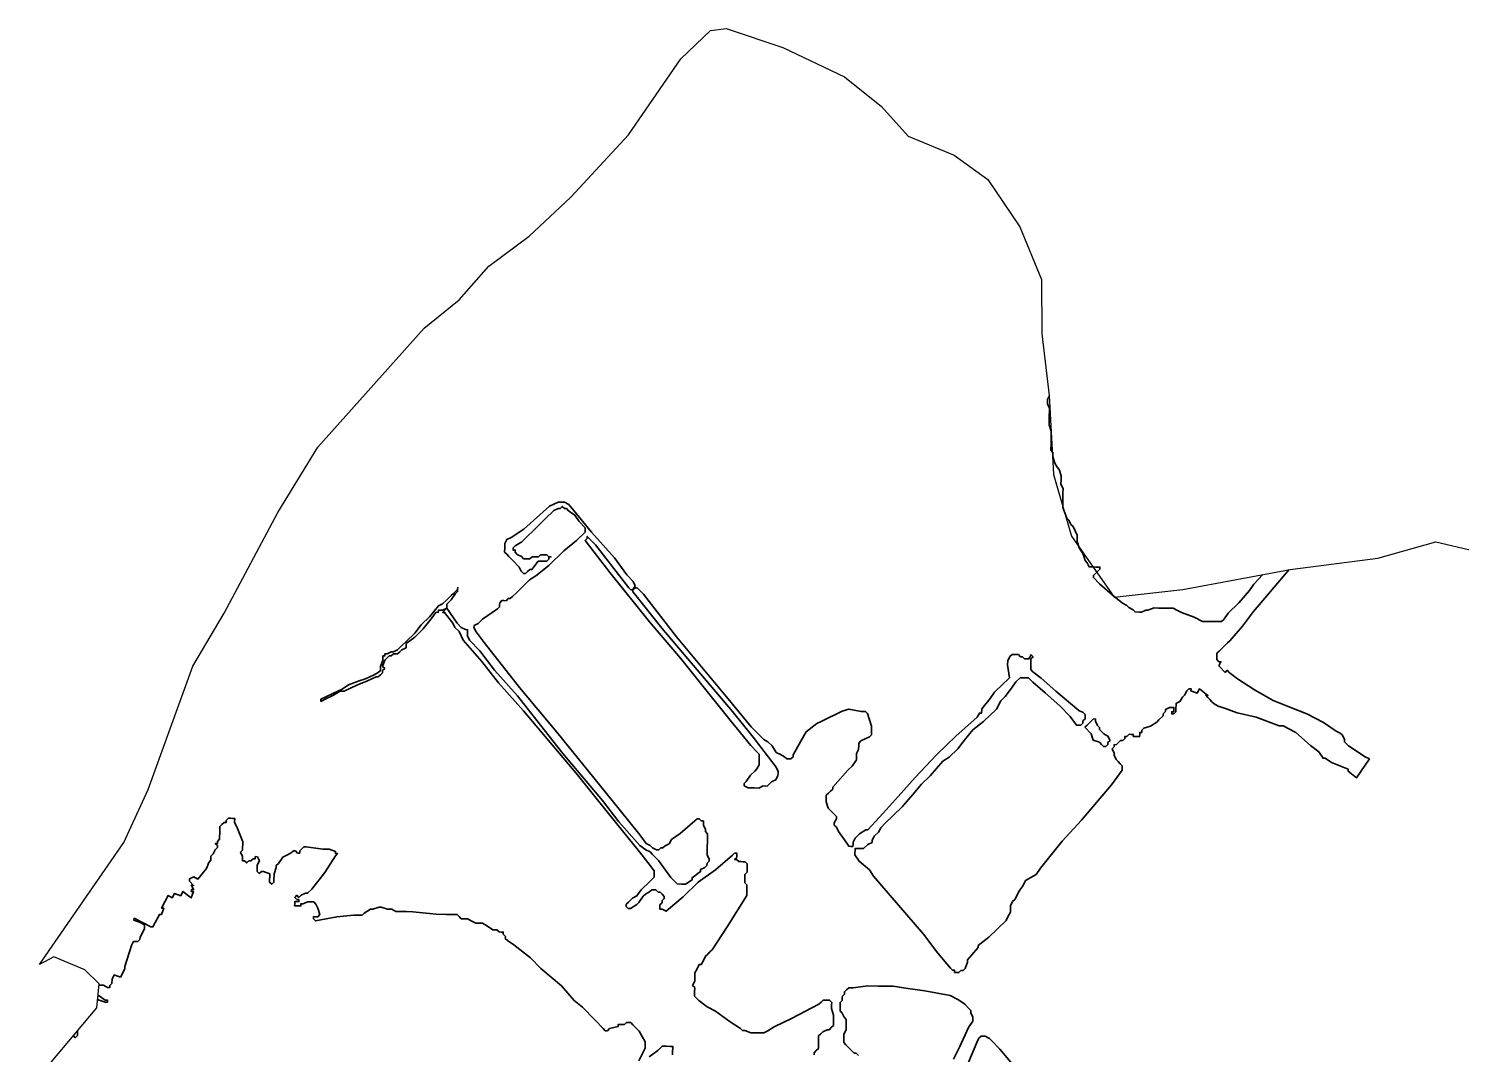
# Model space of a CAD drawing. Header units: metres. Extents: x 268683 to 273863, y 2111090 to 2119954.
# Drawn here: x 268894 to 271596, y 2118019 to 2119954 of the extents above; entities that cross this region are included whole.
import ezdxf

# ---------------------------------------------------------------- set-up
doc = ezdxf.new("R2010")
doc.units = ezdxf.units.M
doc.layers.add('HIGH TIDE LINE', color=7, linetype='Continuous', true_color=0xff00c5)
doc.layers.add('village', color=3, linetype='Continuous')

msp = doc.modelspace()

# ---------------------------------------------------------------- linework, layer by layer
at = {"color": 3}
msp.add_lwpolyline([(270180.1, 2119950.1), (270209.9, 2119953.7)], dxfattribs=at)
at = {"layer": 'HIGH TIDE LINE', "lineweight": 35}
for points in [[(271221.6, 2118923.8), (271204.8, 2118905.8), (271196.6, 2118894), (271176.4, 2118870.4), (271156.2, 2118850.8), (271148, 2118838.9), (271144, 2118835), (271140, 2118835.1), (271136, 2118835.1), (271124.1, 2118835.3), (271120.1, 2118835.4), (271112.1, 2118835.5), (271108.2, 2118835.5), (271092.4, 2118843.7), (271068.6, 2118852), (271060.7, 2118856.1), (271052.8, 2118860.2), (271048.8, 2118860.3), (271040.8, 2118860.4), (271028.9, 2118860.6), (271024.9, 2118860.6), (271016.9, 2118860.8), (271004.9, 2118857), (271001, 2118857), (270992.9, 2118853.1), (270989, 2118853.2), (270981, 2118853.3), (270977.1, 2118857.4), (270969.2, 2118861.5), (270965.2, 2118865.5), (270957.3, 2118869.6), (270937.7, 2118885.8), (270914.1, 2118906.1), (270902.3, 2118918.2), (270902.4, 2118922.2), (270906.4, 2118926.1), (270910.4, 2118930), (270914.5, 2118933.9), (270914.5, 2118937.9), (270910.6, 2118938), (270906.6, 2118938), (270898.6, 2118938.2), (270894.6, 2118938.2), (270890.8, 2118946.2), (270886.8, 2118950.3), (270883, 2118962.3), (270875.3, 2118974.3), (270871.4, 2118986.3), (270871.5, 2118990.3), (270871.6, 2118998.3), (270867.8, 2119006.3), (270863.9, 2119014.3), (270860, 2119018.4), (270856.1, 2119026.4), (270852.2, 2119030.4), (270844.5, 2119050.5), (270844.6, 2119054.4), (270844.7, 2119066.4), (270844.9, 2119078.3), (270845, 2119086.3), (270841.2, 2119094.3), (270841.3, 2119102.3), (270841.4, 2119110.2), (270837.6, 2119122.2), (270833.7, 2119126.3), (270829.8, 2119134.3), (270826, 2119146.3), (270826.1, 2119154.3), (270822.2, 2119158.3), (270822.4, 2119170.3), (270822.5, 2119182.2), (270822.7, 2119194.2), (270818.9, 2119206.2), (270819.1, 2119218.1), (270819.4, 2119238), (270815.5, 2119246), (270815.6, 2119254), (270819.7, 2119261.9)], [(270375.5, 2118017.9), (270375.5, 2118021.8), (270379.6, 2118025.8), (270383.6, 2118029.7), (270383.7, 2118033.7), (270383.7, 2118037.7), (270383.8, 2118045.6), (270384, 2118053.6), (270388, 2118057.5), (270392, 2118061.4), (270400.1, 2118065.3), (270404, 2118065.2), (270408.1, 2118069.2), (270412.1, 2118073.1), (270412.2, 2118081.1), (270412.3, 2118085), (270412.4, 2118093), (270408.6, 2118105), (270408.7, 2118113), (270408.8, 2118116.9), (270404.9, 2118121), (270400.9, 2118121), (270396.9, 2118121.1), (270392.9, 2118121.2), (270388.9, 2118117.2), (270384.8, 2118113.3), (270332.7, 2118086.2), (270300.6, 2118070.7), (270288.5, 2118062.9), (270280.5, 2118059.1), (270276.5, 2118059.1), (270268.6, 2118059.3), (270260.6, 2118059.4), (270256.6, 2118059.4), (270244.7, 2118063.6), (270240.8, 2118063.6), (270236.8, 2118067.7), (270217.1, 2118079.9), (270189.5, 2118100.2), (270173.7, 2118108.4), (270158, 2118120.6), (270154, 2118124.7), (270150.1, 2118128.7), (270150.2, 2118136.7), (270150.4, 2118144.6), (270146.4, 2118148.7), (270150.5, 2118156.6), (270150.6, 2118164.5), (270150.8, 2118172.5), (270154.9, 2118180.4), (270159, 2118188.3), (270162.9, 2118188.2), (270167, 2118196.1), (270171.1, 2118204.1), (270175.2, 2118208), (270179.2, 2118211.9), (270183.3, 2118215.8), (270211.8, 2118259.2), (270248.5, 2118318.4), (270248.6, 2118326.4), (270248.6, 2118330.4), (270248.8, 2118338.3), (270244.8, 2118342.4), (270244.9, 2118346.3), (270244.9, 2118350.3), (270245, 2118354.3), (270245.1, 2118358.3), (270249.1, 2118362.2), (270249.2, 2118370.2), (270249.3, 2118374.2), (270249.3, 2118378.1), (270245.4, 2118382.2), (270241.4, 2118382.2), (270237.5, 2118382.3), (270233.5, 2118382.4), (270229.5, 2118386.4), (270225.6, 2118386.5), (270229.6, 2118390.4), (270229.7, 2118394.4), (270229.7, 2118398.3), (270225.7, 2118398.4), (270221.7, 2118394.5), (270189.4, 2118367.1), (270157.2, 2118343.6), (270129, 2118316.2), (270100.8, 2118292.7), (270096.7, 2118288.8), (270088.8, 2118292.9), (270084.8, 2118292.9), (270084.9, 2118300.9), (270089, 2118304.8), (270089, 2118308.8), (270093.1, 2118312.7), (270093.1, 2118316.7), (270089.2, 2118320.7), (270085.3, 2118324.8), (270081.3, 2118324.8), (270077.4, 2118328.9), (270069.4, 2118329), (270065.4, 2118325.1), (270057.4, 2118321.2), (270053.3, 2118317.3), (270045.2, 2118305.5), (270041.2, 2118301.5), (270029.1, 2118293.7), (270025.1, 2118293.8), (270021.2, 2118297.8), (270021.2, 2118301.8), (270025.3, 2118305.7), (270033.4, 2118313.6), (270041.4, 2118317.5), (270049.5, 2118329.3), (270065.7, 2118345), (270069.7, 2118348.9), (270073.8, 2118352.8), (270073.8, 2118356.8), (270073.9, 2118364.8), (270062.2, 2118380.9), (270046.6, 2118401), (270003.6, 2118453.4), (269964.4, 2118501.8), (269929.3, 2118546.1), (269878.4, 2118606.6), (269827.5, 2118667.1), (269780.5, 2118719.5), (269749.2, 2118759.8), (269714, 2118800.2), (269706.2, 2118816.2), (269698.4, 2118824.3), (269694.5, 2118832.3), (269678.9, 2118852.4), (269674.9, 2118852.5), (269683, 2118860.3), (269702.5, 2118832.2), (269710.3, 2118824.1), (269718.2, 2118820), (269722.2, 2118819.9), (269722.2, 2118816), (269722.1, 2118812), (269722, 2118808), (269725.9, 2118800), (269745.5, 2118779.8), (269772.9, 2118743.5), (269816, 2118695.1), (269866.8, 2118630.7), (269902, 2118586.3), (269952.8, 2118525.8), (269976.3, 2118497.6), (270007.6, 2118457.3), (270046.8, 2118413), (270058.6, 2118404.8), (270066.5, 2118400.7), (270070.4, 2118396.7), (270074.3, 2118392.6), (270082.2, 2118384.6), (270105.6, 2118352.4), (270113.5, 2118344.3), (270117.4, 2118340.2), (270125.3, 2118340.1), (270129.3, 2118340.1), (270133.3, 2118340), (270145.4, 2118347.8), (270145.4, 2118351.8), (270161.5, 2118363.5), (270161.6, 2118367.5), (270169.6, 2118371.3), (270173.6, 2118375.3), (270173.7, 2118379.2), (270177.7, 2118383.2), (270177.8, 2118387.2), (270173.9, 2118395.2), (270174, 2118399.2), (270174.1, 2118407.1), (270174.2, 2118411.1), (270174.3, 2118419.1), (270174.3, 2118423), (270174.5, 2118435), (270170.6, 2118439), (270170.6, 2118443), (270166.8, 2118451), (270166.9, 2118459), (270162.9, 2118459.1), (270159, 2118463.1), (270155, 2118463.2), (270151, 2118459.2), (270122.8, 2118435.7), (270106.7, 2118424), (270102.6, 2118416.1), (270094.5, 2118412.3), (270090.5, 2118408.3), (270086.5, 2118408.4), (270082.5, 2118404.5), (270078.5, 2118404.5), (270070.6, 2118408.6), (270066.7, 2118412.7), (270058.8, 2118416.8), (270047.1, 2118432.9), (270007.9, 2118481.2), (269949.3, 2118553.8), (269890.6, 2118626.3), (269820.2, 2118711), (269753.7, 2118795.6), (269738.1, 2118815.7), (269734.2, 2118823.8), (269734.3, 2118827.7), (269742.3, 2118831.6), (269750.4, 2118839.5), (269778.5, 2118859), (269782.6, 2118862.9), (269782.6, 2118866.9), (269782.7, 2118870.8), (269786.7, 2118874.8), (269790.7, 2118874.7), (269794.7, 2118874.6), (269798.7, 2118878.6), (269802.7, 2118878.5), (269806.7, 2118882.4), (269814.8, 2118890.3), (269826.9, 2118902.1), (269839.1, 2118913.8), (269851.1, 2118921.6), (269875.3, 2118941.2), (269903.6, 2118968.6), (269927.8, 2118988.2), (269943.9, 2119003.9), (269944, 2119007.9), (269944, 2119011.9), (269932.3, 2119024), (269924.5, 2119036), (269912.6, 2119044.2), (269908.7, 2119048.2), (269904.7, 2119048.3), (269900.8, 2119052.3), (269896.8, 2119048.4), (269892.8, 2119048.4), (269884.8, 2119044.6), (269868.6, 2119028.9), (269844.4, 2119005.3), (269836.3, 2118997.5), (269824.2, 2118985.7), (269812.1, 2118977.9), (269808.1, 2118974), (269808, 2118970), (269812, 2118970), (269812, 2118966), (269815.9, 2118962), (269823.8, 2118957.9), (269827.7, 2118953.8), (269831.7, 2118953.8), (269835.7, 2118953.7), (269839.6, 2118953.6), (269843.7, 2118957.6), (269851.6, 2118957.4), (269855.6, 2118957.4), (269859.7, 2118961.3), (269863.6, 2118961.3), (269871.6, 2118961.1), (269875.5, 2118957.1), (269879.5, 2118957), (269875.5, 2118957.1), (269875.5, 2118953.1), (269871.4, 2118949.2), (269863.5, 2118949.3), (269855.5, 2118949.4), (269843.3, 2118933.7), (269839.4, 2118933.7), (269835.3, 2118929.8), (269831.3, 2118925.9), (269827.3, 2118925.9), (269823.4, 2118930), (269819.5, 2118938), (269807.7, 2118950.1), (269799.9, 2118958.2), (269796, 2118962.2), (269792, 2118966.3), (269792.2, 2118974.2), (269792.3, 2118982.2), (269796.4, 2118990.1), (269804.4, 2118994), (269828.5, 2119009.6), (269876.9, 2119052.7), (269893, 2119060.4), (269897, 2119060.3), (269904.9, 2119060.2), (269912.8, 2119056.1), (269936.3, 2119027.9), (269955.9, 2119003.7), (269998.9, 2118955.3), (270022.4, 2118923.1), (270034.1, 2118911), (270038, 2118902.9), (270033.9, 2118895), (270029.9, 2118895.1), (270026, 2118899.1), (269963.5, 2118979.7), (269951.7, 2118991.8), (269947.8, 2118995.9), (269947.7, 2118991.9), (269943.7, 2118988), (269990.6, 2118927.5), (270064.9, 2118834.9), (270123.6, 2118766.3), (270158.8, 2118722), (270217.5, 2118649.4), (270256.6, 2118601.1), (270268.3, 2118588.9), (270272.3, 2118584.9), (270272.2, 2118580.9), (270272.1, 2118573), (270272, 2118565), (270267.9, 2118557.1), (270263.8, 2118553.2), (270255.8, 2118545.3), (270247.6, 2118533.5), (270243.6, 2118529.6), (270243.5, 2118525.6), (270251.4, 2118521.5), (270255.4, 2118521.4), (270259.4, 2118521.4), (270263.4, 2118521.3), (270271.3, 2118521.2), (270279.4, 2118525.1), (270287.3, 2118524.9), (270291.4, 2118528.9), (270295.4, 2118532.8), (270303.4, 2118536.7), (270307.5, 2118544.6), (270307.6, 2118548.5), (270307.6, 2118552.5), (270303.8, 2118560.5), (270260.8, 2118616.9), (270221.7, 2118665.3), (270088.6, 2118822.6), (270037.8, 2118887), (270033.8, 2118891.1), (270033.9, 2118895), (270037.9, 2118899), (270041.9, 2118898.9), (270053.7, 2118886.8), (270116.2, 2118806.2), (270210.1, 2118693.3), (270257.1, 2118636.9), (270280.6, 2118612.7), (270288.5, 2118608.6), (270296.4, 2118600.5), (270304.2, 2118588.4), (270312.1, 2118584.3), (270320, 2118580.2), (270323.9, 2118576.2), (270327.9, 2118576.1), (270331.9, 2118576.1), (270335.9, 2118580), (270336, 2118584), (270356.4, 2118619.5), (270360.5, 2118627.4), (270380.6, 2118643.1), (270388.7, 2118646.9), (270428.8, 2118666.2), (270440.8, 2118670.1), (270464.6, 2118665.7), (270472.5, 2118665.6), (270476.5, 2118661.6), (270480.3, 2118649.6), (270484.1, 2118637.6), (270483.9, 2118625.6), (270483.8, 2118621.6), (270479.8, 2118617.7), (270463.8, 2118610), (270459.7, 2118606.1), (270459.7, 2118602.1), (270459.6, 2118594.1), (270455.5, 2118586.2), (270455.3, 2118578.2), (270455.3, 2118574.3), (270447.1, 2118562.4), (270439.1, 2118554.6), (270410.7, 2118523.1), (270410.7, 2118519.2), (270406.6, 2118515.2), (270402.6, 2118511.3), (270398.6, 2118507.4), (270398.5, 2118503.4), (270398.4, 2118499.4), (270398.4, 2118495.4), (270402.2, 2118483.4), (270406.1, 2118479.4), (270417.9, 2118467.3), (270417.8, 2118463.3), (270413.7, 2118455.4), (270413.7, 2118451.4), (270417.6, 2118447.4), (270421.5, 2118439.3), (270433.2, 2118423.2), (270441, 2118411.2), (270444.9, 2118411.1), (270448.9, 2118411.1), (270449, 2118415), (270449, 2118419), (270453.1, 2118426.9), (270457.2, 2118430.9), (270461.2, 2118434.8), (270473.3, 2118442.6), (270477.2, 2118442.5), (270505.6, 2118474), (270533.9, 2118505.4), (270566.3, 2118540.8), (270606.7, 2118584), (270643.1, 2118619.3), (270683.4, 2118654.6), (270687.5, 2118662.5), (270691.5, 2118662.4), (270691.6, 2118670.4), (270707.8, 2118690), (270716, 2118701.9), (270732.1, 2118717.6), (270740.2, 2118725.4), (270744.2, 2118729.3), (270740.6, 2118753.3), (270740.7, 2118761.3), (270744.8, 2118769.2), (270748.9, 2118773.1), (270752.9, 2118773), (270760.8, 2118772.9), (270764.7, 2118768.9), (270768.7, 2118768.8), (270772.6, 2118764.8), (270776.6, 2118764.7), (270780.6, 2118764.6), (270784.7, 2118772.6), (270788.6, 2118768.5), (270784.6, 2118764.6), (270784.5, 2118760.6), (270784.5, 2118756.6), (270784.4, 2118752.6), (270784.4, 2118748.7), (270784.3, 2118744.7), (270788.2, 2118740.6), (270804, 2118728.5), (270831.5, 2118704.2), (270874.8, 2118667.7), (270882.7, 2118663.6), (270886.6, 2118659.6), (270886.5, 2118651.6), (270882.4, 2118647.7), (270882.4, 2118643.7), (270878.3, 2118639.8), (270874.3, 2118639.8), (270870.4, 2118639.9), (270858.7, 2118656), (270839, 2118676.2), (270811.5, 2118700.5), (270787.9, 2118720.7), (270780.1, 2118728.8), (270772.1, 2118728.9), (270768.1, 2118729), (270764.2, 2118729), (270756.1, 2118721.2), (270747.9, 2118709.4), (270735.8, 2118693.6), (270731.7, 2118689.7), (270727.7, 2118685.8), (270719.5, 2118670), (270695.3, 2118646.4), (270675.1, 2118630.8), (270658.9, 2118611.1), (270646.7, 2118595.4), (270630.6, 2118579.7), (270618.5, 2118571.9), (270594.2, 2118544.4), (270578.1, 2118528.7), (270561.8, 2118509), (270541.6, 2118485.4), (270509.3, 2118454), (270501.2, 2118446.1), (270497.1, 2118438.2), (270489, 2118430.4), (270484.9, 2118422.5), (270484.9, 2118418.5), (270476.8, 2118414.6), (270468.8, 2118406.8), (270464.8, 2118406.9), (270460.8, 2118406.9), (270456.8, 2118407), (270452.8, 2118407), (270452.8, 2118403), (270452.7, 2118399.1), (270452.7, 2118395.1), (270460.4, 2118383), (270480.1, 2118366.8), (270487.9, 2118354.7), (270519.2, 2118318.4), (270581.9, 2118245.8), (270609.2, 2118209.6), (270632.7, 2118181.4), (270636.6, 2118177.3), (270640.6, 2118177.3), (270640.6, 2118173.3), (270648.5, 2118173.2), (270652.6, 2118177.1), (270656.5, 2118177), (270660.6, 2118181), (270664.7, 2118192.9), (270664.8, 2118196.8), (270685, 2118220.4), (270685.1, 2118224.4), (270705.2, 2118240.1), (270737.6, 2118271.4), (270741.7, 2118279.3), (270745.7, 2118287.3), (270745.9, 2118295.2), (270745.9, 2118299.2), (270750, 2118307.1), (270754.1, 2118311), (270762.3, 2118326.8), (270770.4, 2118338.7), (270774.5, 2118346.6), (270794.6, 2118358.2), (270802.7, 2118370.1), (270843.3, 2118421.2), (270879.7, 2118460.5), (270936.4, 2118527.4), (270956.7, 2118555), (270956.8, 2118562.9), (270952.9, 2118567), (270949, 2118571), (270945.1, 2118575.1), (270941.2, 2118583.1), (270941.3, 2118587.1), (270937.4, 2118595.1), (270941.4, 2118599), (270941.5, 2118603), (270945.5, 2118602.9), (270949.5, 2118606.9), (270953.6, 2118610.8), (270957.5, 2118610.7), (270961.6, 2118614.6), (270961.6, 2118618.6), (270965.6, 2118618.6), (270969.7, 2118622.5), (270973.6, 2118622.4), (270977.6, 2118622.4), (270977.6, 2118618.4), (270981.5, 2118618.3), (270985.5, 2118618.3), (270989.5, 2118618.2), (270989.6, 2118622.2), (270989.6, 2118626.2), (270993.6, 2118626.1), (270993.7, 2118630.1), (270997.7, 2118634), (271009.7, 2118637.8), (271021.8, 2118645.6), (271025.8, 2118649.6), (271033.9, 2118657.4), (271033.9, 2118661.4), (271038, 2118665.3), (271038, 2118669.3), (271046.1, 2118673.2), (271050, 2118673.1), (271054, 2118673), (271054, 2118669.1), (271053.9, 2118665.1), (271049.9, 2118665.1), (271049.9, 2118661.1), (271053.8, 2118661.1), (271057.9, 2118665), (271057.9, 2118669), (271058, 2118673), (271058.1, 2118677), (271058.1, 2118680.9), (271066.1, 2118684.8), (271070.2, 2118692.7), (271074.3, 2118696.6), (271078.4, 2118704.5), (271082.4, 2118708.5), (271086.4, 2118708.4), (271086.3, 2118704.4), (271098.2, 2118700.3), (271102.3, 2118708.2), (271118.1, 2118696), (271114.1, 2118696.1), (271118, 2118692), (271121.9, 2118688), (271125.9, 2118683.9), (271129.8, 2118679.9), (271137.7, 2118675.8), (271149.6, 2118671.6), (271173.3, 2118663.3), (271209, 2118654.8), (271252.6, 2118638.3), (271260.6, 2118638.2), (271268.5, 2118634.1), (271284.3, 2118625.9), (271311.8, 2118601.6), (271327.5, 2118589.4), (271335.3, 2118577.3), (271339.3, 2118577.3), (271351.1, 2118569.1), (271382.8, 2118556.7), (271382.8, 2118552.7), (271398.5, 2118540.6), (271422.9, 2118576), (271415, 2118580.1), (271383.5, 2118600.5), (271375.6, 2118608.6), (271375.7, 2118612.6), (271371.8, 2118620.6), (271367.9, 2118624.6), (271360, 2118628.7), (271336.3, 2118645), (271304.7, 2118661.4), (271273, 2118673.8), (271241.4, 2118686.2), (271205.8, 2118706.7), (271174.3, 2118727), (271158.5, 2118739.2), (271154.6, 2118743.3), (271150.6, 2118739.3), (271138.8, 2118751.4), (271142.9, 2118759.4), (271138.9, 2118759.4), (271135, 2118763.5), (271135, 2118767.4), (271135.2, 2118775.4), (271139.2, 2118779.3), (271143.2, 2118783.2), (271147.3, 2118787.2), (271151.3, 2118791.1), (271155.3, 2118795), (271159.4, 2118798.9), (271183.7, 2118826.5), (271204, 2118854), (271271.3, 2118933.1)], [(269027.1, 2118148.4), (269027.5, 2118149.1), (269031.5, 2118149), (269035.5, 2118149), (269043.4, 2118144.9), (269047.4, 2118144.8), (269047.4, 2118148.8), (269051.5, 2118152.7), (269051.6, 2118160.7), (269055.7, 2118168.6), (269067.6, 2118164.4), (269075.8, 2118180.2), (269075.8, 2118184.2), (269088.3, 2118223.9), (269092.4, 2118231.8), (269100.4, 2118231.7), (269104.4, 2118235.6), (269104.5, 2118239.6), (269112.7, 2118255.4), (269112.7, 2118259.4), (269112.8, 2118263.3), (269104.9, 2118267.4), (269093, 2118271.6), (269093.1, 2118275.6), (269124.7, 2118259.2), (269128.7, 2118259.1), (269141, 2118282.8), (269144.9, 2118282.8), (269149.1, 2118294.7), (269145.1, 2118294.7), (269157.4, 2118318.4), (269165.3, 2118314.3), (269169.4, 2118322.2), (269181.3, 2118318.1), (269185.4, 2118326), (269201.1, 2118313.8), (269205.3, 2118325.7), (269201.3, 2118325.8), (269201.4, 2118329.7), (269205.4, 2118329.7), (269201.5, 2118337.7), (269205.5, 2118337.6), (269197.6, 2118345.7), (269197.7, 2118349.7), (269205.7, 2118353.6), (269213.6, 2118349.5), (269229.8, 2118369.2), (269234, 2118381), (269238, 2118385), (269238.1, 2118388.9), (269238.1, 2118392.9), (269242.2, 2118396.8), (269246.3, 2118404.8), (269250.3, 2118408.7), (269250.4, 2118412.7), (269246.4, 2118416.7), (269250.4, 2118416.6), (269250.5, 2118420.6), (269254.5, 2118424.5), (269254.6, 2118428.5), (269254.7, 2118436.5), (269254.8, 2118440.5), (269254.8, 2118444.5), (269254.9, 2118448.4), (269258.9, 2118452.4), (269263, 2118456.3), (269266.9, 2118456.2), (269267, 2118460.2), (269271, 2118464.1), (269275, 2118464.1), (269279, 2118464), (269283, 2118464), (269282.9, 2118456), (269286.7, 2118448), (269298.3, 2118419.9), (269298, 2118404), (269294, 2118400.1), (269297.9, 2118392.1), (269297.7, 2118384.1), (269301.7, 2118384), (269305.6, 2118380), (269309.7, 2118383.9), (269313.7, 2118383.9), (269317.7, 2118387.8), (269321.7, 2118387.7), (269321.7, 2118391.7), (269325.7, 2118391.6), (269329.6, 2118383.6), (269325.5, 2118375.7), (269325.4, 2118367.8), (269325.3, 2118363.8), (269329.2, 2118359.7), (269333.3, 2118363.7), (269337.3, 2118363.6), (269349.1, 2118359.4), (269348.9, 2118343.5), (269352.8, 2118339.5), (269356.9, 2118343.4), (269356.9, 2118347.4), (269357.1, 2118359.3), (269361.3, 2118371.2), (269361.3, 2118375.2), (269365.4, 2118379.1), (269373.5, 2118390.9), (269381.5, 2118394.8), (269389.5, 2118398.7), (269393.6, 2118402.6), (269397.6, 2118402.5), (269401.5, 2118398.5), (269405.5, 2118398.4), (269405.5, 2118402.4), (269413.6, 2118410.3), (269417.6, 2118410.2), (269449.4, 2118405.8), (269461.3, 2118405.6), (269473.2, 2118401.4), (269473.1, 2118397.5), (269477.1, 2118397.4), (269473.1, 2118393.5), (269452.7, 2118361.9), (269428.4, 2118330.4), (269420.3, 2118322.6), (269416.3, 2118322.6), (269408.3, 2118318.8), (269404.2, 2118314.8), (269400.3, 2118318.9), (269396.3, 2118314.9), (269400.2, 2118310.9), (269404.2, 2118310.8), (269404.1, 2118306.9), (269400.1, 2118306.9), (269396.2, 2118307), (269396.1, 2118303), (269396, 2118299), (269408, 2118298.8), (269408, 2118302.8), (269412, 2118302.8), (269420, 2118306.6), (269428, 2118306.5), (269432, 2118306.5), (269435.9, 2118302.4), (269439.8, 2118294.4), (269443.6, 2118282.4), (269439.5, 2118278.5), (269435.6, 2118278.5), (269431.6, 2118278.6), (269431.5, 2118274.6), (269435.4, 2118270.6), (269455.4, 2118274.3), (269475.4, 2118277.9), (269507.3, 2118281.5), (269519.2, 2118281.3), (269523.2, 2118281.2), (269527.2, 2118285.2), (269539.3, 2118292.9), (269543.3, 2118292.9), (269555.3, 2118296.7), (269559.3, 2118296.6), (269571.2, 2118292.5), (269575.1, 2118292.4), (269579.1, 2118292.4), (269587, 2118288.3), (269606.9, 2118288), (269618.9, 2118287.8), (269662.6, 2118283.2), (269682.5, 2118282.9), (269686.5, 2118282.8), (269690.5, 2118282.8), (269694.5, 2118282.7), (269698.4, 2118282.6), (269702.4, 2118282.6), (269706.3, 2118278.6), (269710.3, 2118274.5), (269714.2, 2118274.5), (269718.2, 2118274.4), (269722.2, 2118274.3), (269730.1, 2118270.2), (269738, 2118266.1), (269742, 2118266.1), (269750, 2118266), (269757.9, 2118261.9), (269769.7, 2118253.7), (269777.6, 2118253.6), (269781.6, 2118249.6), (269785.5, 2118249.5), (269789.5, 2118249.5), (269789.5, 2118245.5), (269793.4, 2118241.4), (269793.3, 2118237.5), (269797.3, 2118233.4), (269809.1, 2118225.3), (269840.6, 2118200.9), (269860.2, 2118180.7), (269899.5, 2118148.3), (269923, 2118120.1), (269938.8, 2118107.9), (269962.3, 2118083.6), (269978, 2118067.5), (269981.9, 2118063.4), (269985.9, 2118063.4), (269989.9, 2118067.3), (270005.9, 2118071.1), (270006, 2118075), (270013.9, 2118074.9), (270017.9, 2118074.9), (270022, 2118078.8), (270026, 2118078.7), (270029.9, 2118078.7), (270033.9, 2118074.6), (270045.6, 2118062.5), (270057.3, 2118042.4), (270057.2, 2118034.5), (270057.1, 2118030.5), (270053, 2118022.6), (270044.8, 2118006.8)], [(270638.2, 2118010), (270650.5, 2118033.8), (270666.9, 2118069.4), (270675, 2118081.2), (270675.1, 2118085.2), (270675.2, 2118089.2), (270671.3, 2118097.2), (270671.4, 2118101.2), (270667.4, 2118105.2), (270659.6, 2118113.3), (270647.8, 2118121.4), (270632, 2118129.6), (270584.3, 2118138.3), (270552.5, 2118142.7), (270524.7, 2118147.1), (270496.8, 2118147.5), (270476.9, 2118147.8), (270449, 2118144.2), (270441, 2118144.4), (270437, 2118140.4), (270433, 2118136.5), (270432.9, 2118132.5), (270428.9, 2118128.6), (270428.8, 2118124.6), (270428.7, 2118120.6), (270424.7, 2118116.7), (270424.6, 2118112.7), (270424.6, 2118108.7), (270424.5, 2118100.8), (270428.4, 2118096.7), (270432.3, 2118088.7), (270436.2, 2118084.7), (270436.1, 2118080.7), (270436, 2118072.7), (270435.9, 2118064.8), (270431.8, 2118056.9), (270431.7, 2118052.9), (270431.6, 2118044.9), (270431.6, 2118040.9), (270435.5, 2118036.9), (270451.2, 2118020.7), (270455.2, 2118020.7), (270459.1, 2118016.6)], [(269024.6, 2118122.1), (269027.1, 2118121.2), (269039, 2118117.1), (269043, 2118117), (269043, 2118121), (269039, 2118121), (269027.2, 2118129.2), (269025.3, 2118129.2)], [(268986.4, 2118062.9), (268986.4, 2118062.9), (268986.4, 2118058.1), (268986.3, 2118054.1), (268982.3, 2118050.2), (268978.8, 2118053.8), (268978.8, 2118053.8)], [(270064.8, 2118014.4), (270080.9, 2118026.2), (270089, 2118034), (270097, 2118033.9), (270104.9, 2118033.8), (270108.9, 2118033.7), (270108.9, 2118029.7), (270108.8, 2118025.7), (270108.7, 2118021.8), (270108.7, 2118017.8)], [(270776.9, 2117968.2), (270726, 2118028.7), (270710.3, 2118044.8), (270706.4, 2118048.9), (270698.5, 2118053), (270694.5, 2118053), (270690.6, 2118053.1), (270686.5, 2118049.2), (270682.4, 2118041.3), (270649.4, 2117962.1)]]:
    msp.add_lwpolyline(points, dxfattribs=at)
for points in [[(269703.5, 2118899.9), (269703.4, 2118895.9), (269699.4, 2118892), (269695.3, 2118888), (269691.3, 2118884.1), (269683.2, 2118876.3), (269675.1, 2118868.4), (269667.1, 2118864.6), (269650.9, 2118844.9), (269634.7, 2118829.2), (269622.6, 2118813.4), (269606.4, 2118797.7), (269598.3, 2118789.9), (269594.3, 2118786), (269590.3, 2118782.1), (269582.2, 2118778.2), (269578.3, 2118778.2), (269570.2, 2118774.4), (269566.3, 2118774.4), (269566.2, 2118770.5), (269562.2, 2118770.5), (269562.2, 2118766.5), (269562.1, 2118762.6), (269557.9, 2118750.7), (269557.9, 2118746.7), (269557.8, 2118742.7), (269553.8, 2118738.8), (269545.8, 2118734.9), (269529.7, 2118727.2), (269517.7, 2118723.4), (269497.7, 2118715.7), (269485.6, 2118707.9), (269469.6, 2118700.2), (269453.6, 2118692.5), (269445.5, 2118688.6), (269445.5, 2118684.6), (269453.5, 2118688.5), (269469.5, 2118696.2), (269481.6, 2118704), (269489.6, 2118703.9), (269513.6, 2118715.5), (269533.6, 2118723.1), (269549.7, 2118730.9), (269553.7, 2118730.8), (269557.7, 2118734.7), (269561.7, 2118738.7), (269561.8, 2118742.6), (269565.8, 2118746.6), (269561.9, 2118750.6), (269566.1, 2118762.5), (269570.1, 2118766.4), (269574.2, 2118770.3), (269578.1, 2118770.3), (269582.2, 2118774.2), (269586.2, 2118774.1), (269590.1, 2118774.1), (269594.2, 2118778), (269598.2, 2118781.9), (269606.2, 2118785.8), (269606.4, 2118793.8), (269622.5, 2118805.5), (269638.6, 2118821.2), (269650.8, 2118836.9), (269663, 2118852.7), (269666.9, 2118852.6), (269667, 2118856.6), (269671, 2118856.5), (269675, 2118856.5), (269683, 2118860.3), (269683, 2118864.3), (269683.1, 2118868.3), (269691.2, 2118876.2), (269699.3, 2118888), (269703.4, 2118891.9), (269703.4, 2118895.9)], [(270886.2, 2118635.7), (270898, 2118623.5), (270901.8, 2118611.5), (270913.7, 2118607.4), (270917.6, 2118603.3), (270921.5, 2118599.3), (270925.5, 2118599.2), (270929.6, 2118603.2), (270929.6, 2118607.2), (270933.7, 2118611.1), (270929.8, 2118619.1), (270921.9, 2118623.2), (270918, 2118627.2), (270914, 2118631.3), (270914.1, 2118635.3), (270910.2, 2118639.3), (270906.3, 2118647.3), (270906.4, 2118651.3), (270902.4, 2118651.4), (270898.3, 2118647.4), (270890.3, 2118639.6)]]:
    msp.add_lwpolyline(points, close=True, dxfattribs=at)
at = {"layer": 'village', "color": 90}
for points in [[(268894.4, 2117953.3), (269023.2, 2118106.8), (269027.4, 2118151.7), (269000.3, 2118178.4), (268941.8, 2118202.6), (268914.6, 2118188.5), (269074, 2118418.3), (269119.7, 2118518.2), (269204.1, 2118751.1), (269263, 2118851.1), (269364.4, 2119041.1), (269439.7, 2119164.4), (269640.4, 2119388.4), (269706.3, 2119442), (269762.2, 2119505.5), (269838.1, 2119562.5), (269917.1, 2119636.1), (270025.7, 2119753.1), (270124.1, 2119896.6), (270180.1, 2119950.1)], [(270209.9, 2119953.7), (270316.4, 2119918), (270432.9, 2119862.5), (270503, 2119806.7), (270553.3, 2119750.6), (270639.8, 2119714.8), (270703.2, 2119668.9), (270763.6, 2119579.8), (270804.2, 2119480.6), (270805, 2119377.7), (270819.2, 2119261.7), (270827, 2119112.4), (270861.1, 2118996.6), (270941.7, 2118881), (271071, 2118895.4), (271273.1, 2118933.5), (271438.8, 2118954.7), (271548, 2118985.4), (271631.1, 2118966.2)]]:
    msp.add_lwpolyline(points, dxfattribs=at)

doc.saveas('drawing.dxf')
